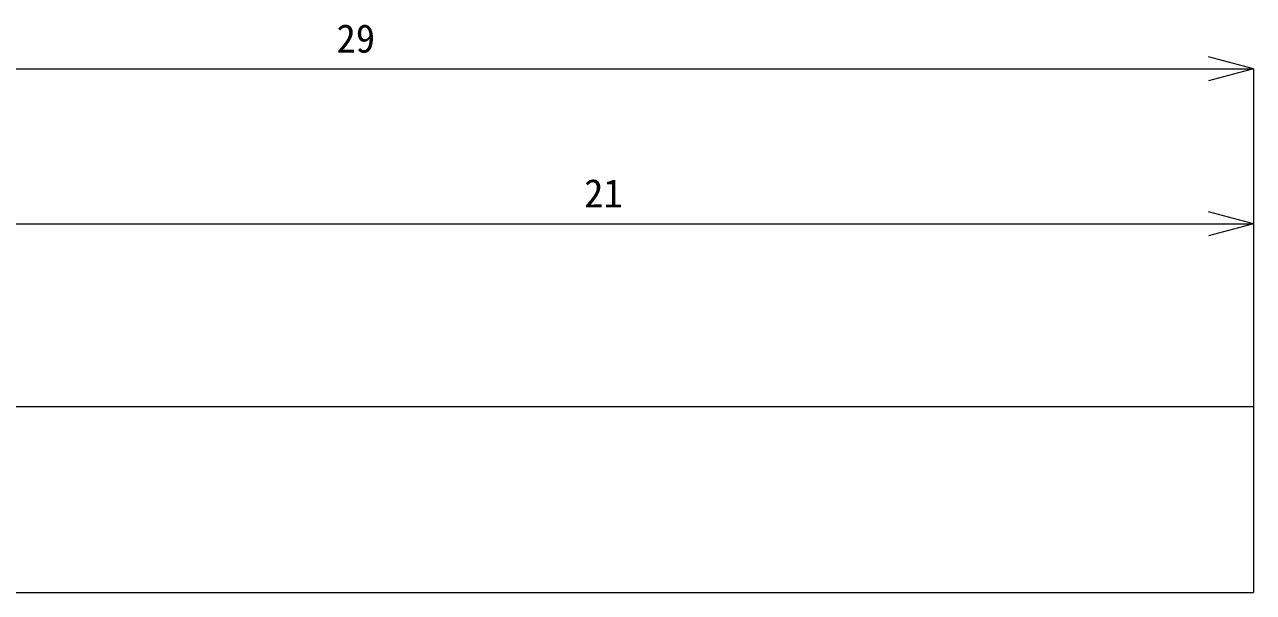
# Model space of a CAD drawing. Units: millimetres at full size, sheet at 4:1. Extents: x -32.5 to 32.5, y -23.4 to 21.6.
# Drawn here: x -10.64 to 9.21, y 0.67 to 9.84 of the extents above; entities that cross this region are included whole.
import ezdxf
from ezdxf.enums import TextEntityAlignment as Align

# ---------------------------------------------------------------- set-up
doc = ezdxf.new("R2010")
doc.units = ezdxf.units.MM
doc.header["$LTSCALE"] = 0.25
doc.layers.add('1-1_実線', color=7, linetype='Continuous', lineweight=18)
doc.layers.add('1-9_寸法線', color=4, linetype='Continuous', lineweight=9)
doc.styles.add('ＭＳ ゴシック', font='')
doc.styles.get('ＭＳ ゴシック').set_extended_font_data('MS Gothic')

msp = doc.modelspace()

# ---------------------------------------------------------------- linework, layer by layer
at = {"layer": '1-1_実線'}
for p, q in [((-11.7879, 3.6703), (9.2121, 3.6703)), ((9.2121, 3.6703), (9.2121, 0.6703)), ((-11.7879, 0.6703), (9.2121, 0.6703))]:
    msp.add_line(p, q, dxfattribs=at)
at = {"layer": '1-9_寸法線'}
for p, q in [((9.2121, 9.125), (8.4877, 9.3191)), ((-19.7879, 9.125), (9.2121, 9.125)), ((9.2121, 9.125), (8.4877, 8.9309)), ((9.2121, 9.125), (9.2121, 6.625)), ((9.2121, 6.625), (8.4877, 6.8191)), ((-11.7879, 6.625), (9.2121, 6.625)), ((9.2121, 6.625), (8.4877, 6.4309)), ((9.2121, 6.625), (9.2121, 3.6703)), ((9.2121, 6.625), (9.2121, 5.375))]:
    msp.add_line(p, q, dxfattribs=at)

# ---------------------------------------------------------------- texts
at = {"layer": '1-9_寸法線', "style": 'ＭＳ ゴシック'}
for s, p in [('29', (-5.6004, 9.25)), ('21', (-1.6004, 6.75))]:
    msp.add_text(s, height=0.4582, dxfattribs=at).set_placement(p, align=Align.BOTTOM_LEFT)

doc.saveas('drawing.dxf')
